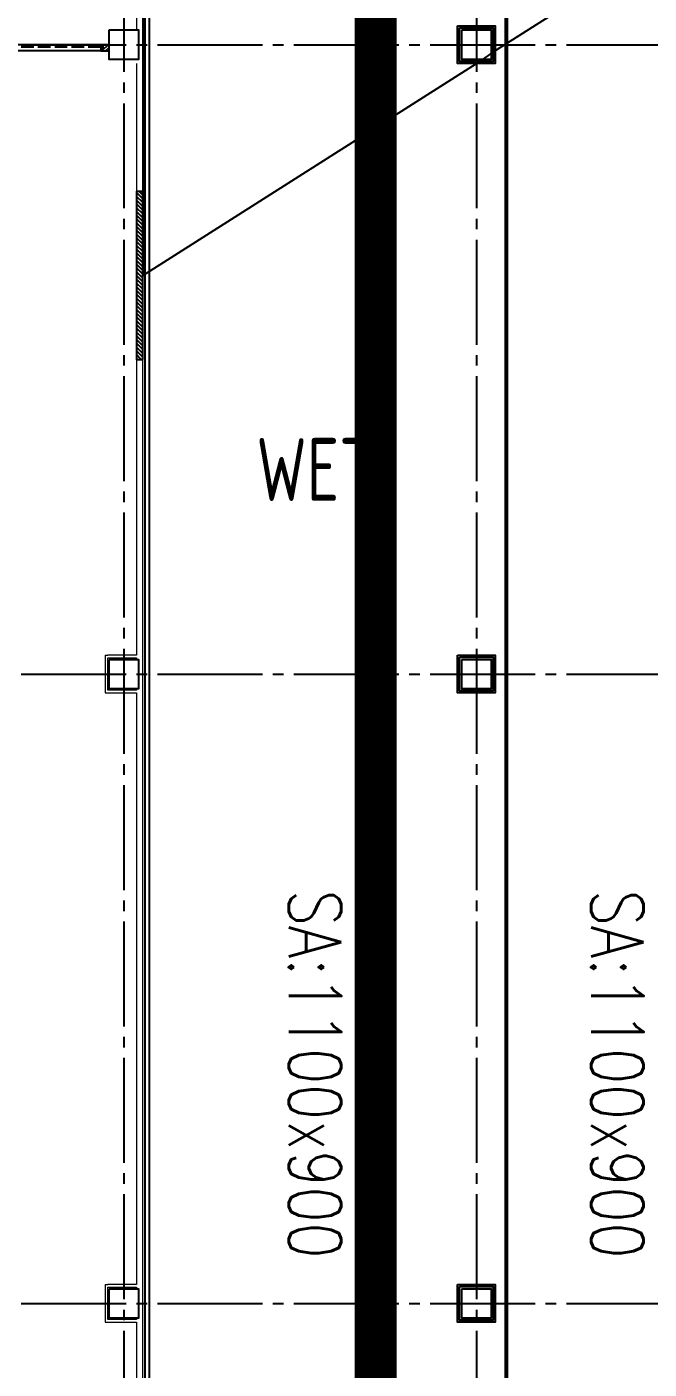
# Model space of a CAD drawing. Extents: x -960 to 27370, y -3283 to 11880.
# Drawn here: x 1569 to 3052, y 4343 to 7542 of the extents above; entities that cross this region are included whole.
import ezdxf
from ezdxf.enums import TextEntityAlignment as Align

# ---------------------------------------------------------------- set-up
doc = ezdxf.new("R2010")
doc.units = 0
doc.header["$LTSCALE"] = 100
doc.linetypes.add('X-S-FAB-L10$0$COL-CEN-LIN', pattern=[3.25, 2.5, -0.25, 0.25, -0.25])
doc.linetypes.add('X-S-FAB-L10$0$HIDDEN', pattern=[0.4, 0.3, -0.1])
for name, color, linetype in [('0-xref', 8, 'Continuous'), ('188K-SM-03-F10-ARCH-PA-Y2257103$0$K-P1S-4.2-單抗', 3, 'Continuous'), ('188K-SM-03-F10-ARCH-PA-Y2257103$0$K-P2D-4.2-雙抗', 30, 'Continuous'), ('188K-SM-03-F10-ARCH-PA-Y2257103$0$K-TXT', 7, 'Continuous'), ('188K-SM-03-F10-ARCH-PA-Y2257103$0$K-岩棉 2hr 7.5-單抗', 230, 'Continuous'), ('188K-SM-07-F15-HVAC-MA DUCT-Y2257103$0$0-MAU-SA', 5, 'Continuous'), ('188K-SM-07-F15-HVAC-MA DUCT-Y2257103$0$01-電力-CSA', 1, 'Continuous'), ('X-S-FAB-L10$0$0-DIM-TXT', 8, 'Continuous'), ('X-S-FAB-L10$0$A-WALL-IN', 8, 'Continuous'), ('X-S-FAB-L10$0$BLOCK', 8, 'Continuous'), ('X-S-FAB-L10$0$CCL', 8, 'X-S-FAB-L10$0$COL-CEN-LIN'), ('X-S-FAB-L10$0$COL-S', 8, 'Continuous'), ('X-S-FAB-L10$0$WALL_188K_IN', 8, 'Continuous'), ('X-S-FAB-L10$0$WIN', 8, 'Continuous'), ('X-S-FAB-L10$0$WIN-S', 8, 'Continuous')]:
    doc.layers.add(name, color=color, linetype=linetype)
doc.styles.add('188K-SM-03-F10-ARCH-PA-Y2257103$0$AA-TXT', font='isocp.shx', dxfattribs={"width": 0.8, "bigfont": 'chineset.shx'})
doc.styles.add('188K-SM-07-F15-HVAC-MA DUCT-Y2257103$0$00-AEX$0$HKEC', font='romans.shx', dxfattribs={"bigfont": 'china.shx'})
doc.styles.add('X-S-FAB-L10$0$CHINA', font='simplex.shx', dxfattribs={"width": 0.75, "bigfont": 'chineset.shx'})
doc.styles.add('X-S-FAB-L10$0$Standard', font='', dxfattribs={"width": 0.8})
doc.styles.add('X-S-FAB-L10$0$TG_NOTE_TEXT', font='simplex.shx', dxfattribs={"width": 0.75, "bigfont": 'chineset.shx'})
doc.styles.get('X-S-FAB-L10$0$Standard').set_extended_font_data('Microsoft JhengHei')

# ---------------------------------------------------------------- blocks, each defined once
blk = doc.blocks.new('X-S-FAB-L10$0$FAB2-L05')
at = {"layer": 'X-S-FAB-L10$0$CCL'}
for p, q in [((-24360, 11005), (-24360, 0)), ((-23520, 11005), (-23520, 0)), ((-26880, 8220), (1210, 8220)), ((-26880, 6720), (1210, 6720)), ((-26880, 5220), (1210, 5220))]:
    blk.add_line(p, q, dxfattribs=at)
at = {"layer": 'X-S-FAB-L10$0$COL-S'}
for points in [[(-24395, 8255), (-24325, 8255), (-24325, 8185), (-24395, 8185)], [(-23555, 8255), (-23485, 8255), (-23485, 8185), (-23555, 8185)], [(-24395, 6755), (-24325, 6755), (-24325, 6685), (-24395, 6685)], [(-23555, 6755), (-23485, 6755), (-23485, 6685), (-23555, 6685)], [(-24395, 5255), (-24325, 5255), (-24325, 5185), (-24395, 5185)], [(-23555, 5255), (-23485, 5255), (-23485, 5185), (-23555, 5185)]]:
    blk.add_lwpolyline(points, close=True, dxfattribs=at)
blk = doc.blocks.new('X-S-FAB-L10')
at = {"layer": 'X-S-FAB-L10$0$WALL_188K_IN'}
h = blk.add_hatch(dxfattribs=at)
h.set_pattern_fill('LINE', color=256, scale=2, angle=45)
h.set_pattern_definition([(45, (1666.6165, 7485), (-4.49013, 4.49013), [])])
h.paths.add_polyline_path([(1750, 7485), (1765, 7485), (1765, 7500), (1750, 7500)])
h = blk.add_hatch(dxfattribs=at)
h.set_pattern_fill('LINE', color=256, scale=2, angle=135)
h.set_pattern_definition([(135, (1845, 7051.6165), (-4.49013, -4.49013), [])])
h.paths.add_polyline_path([(1845, 6750), (1845, 7150), (1830, 7150), (1830, 6750)])
at = {"layer": 'DefPoints'}
blk.add_lwpolyline([(1835, 9035), (1835, 8965), (1765, 8965), (1765, 8303), (1845, 8303), (1845, 6950), (2640, 7455.358), (2655.168, 7465), (2688.193, 7487.708), (4298.193, 8507.708), (5125, 9035), (4285, 9035), (3515, 9035), (3515, 8965), (3445, 8965), (3445, 9035), (2675, 9035), (2675, 8965), (2605, 8965), (2605, 9035)], close=True, dxfattribs=at)
at = {"layer": 'X-S-FAB-L10$0$A-WALL-IN', "lineweight": 0}
for p, q in [((1845, 7150), (1830, 7150)), ((1845, 6750), (1830, 6750))]:
    blk.add_line(p, q, dxfattribs=at)
at = {"layer": 'X-S-FAB-L10$0$A-WALL-IN', "lineweight": 0, "flags": 128}
for points in [[(1845, 7150), (1845, 8303)], [(1830, 8195), (1830, 7535)], [(1830, 7455), (1830, 7150)], [(1830, 6750), (1830, 6045)], [(1845, 2500), (1845, 6750)], [(1755, 6045), (1761.5, 6045)], [(1755, 6045), (1755, 5961.5)], [(1830, 6045), (1761.5, 6045)], [(1761.5, 5961.5), (1761.5, 6038.5)], [(1761.5, 6038.5), (1830, 6038.5)], [(1830, 6038.5), (1830, 6035)], [(1755, 5961.5), (1755, 5955)], [(1755, 5955), (1830, 5955)], [(1830, 5961.5), (1761.5, 5961.5)], [(1830, 5965), (1830, 5961.5)], [(1830, 5955), (1830, 4545)], [(1755, 4545), (1761.5, 4545)], [(1755, 4545), (1755, 4461.5)], [(1830, 4545), (1761.5, 4545)], [(1761.5, 4461.5), (1761.5, 4538.5)], [(1761.5, 4538.5), (1830, 4538.5)], [(1830, 4538.5), (1830, 4535)], [(1755, 4461.5), (1755, 4455)], [(1755, 4455), (1830, 4455)], [(1830, 4461.5), (1761.5, 4461.5)], [(1830, 4465), (1830, 4461.5)], [(1830, 4455), (1830, 3045)]]:
    blk.add_lwpolyline(points, dxfattribs=at)
at = {"layer": 'X-S-FAB-L10$0$COL-S'}
for p, q in [((1765, 7535), (1835, 7535)), ((1765, 7465), (1765, 7535)), ((1835, 7535), (1835, 7465)), ((2605, 7535), (2675, 7535)), ((2605, 7465), (2605, 7535)), ((2675, 7535), (2675, 7465)), ((1835, 7465), (1765, 7465)), ((2675, 7465), (2605, 7465)), ((1765, 6035), (1835, 6035)), ((1765, 5965), (1765, 6035)), ((1835, 6035), (1835, 5965)), ((2605, 6035), (2675, 6035)), ((2605, 5965), (2605, 6035)), ((2675, 6035), (2675, 5965)), ((1835, 5965), (1765, 5965)), ((2675, 5965), (2605, 5965)), ((1765, 4535), (1835, 4535)), ((1765, 4465), (1765, 4535)), ((1835, 4535), (1835, 4465)), ((2605, 4535), (2675, 4535)), ((2605, 4465), (2605, 4535)), ((2675, 4535), (2675, 4465)), ((1835, 4465), (1765, 4465)), ((2675, 4465), (2605, 4465))]:
    blk.add_line(p, q, dxfattribs=at)
at = {"layer": 'X-S-FAB-L10$0$WALL_188K_IN'}
for points in [[(1750, 7485), (1765, 7485), (1765, 7500), (1750, 7500)], [(1845, 6750), (1845, 7150), (1830, 7150), (1830, 6750)]]:
    blk.add_lwpolyline(points, close=True, dxfattribs=at)
at = {"layer": 'X-S-FAB-L10$0$WIN'}
for points in [[(1745, 7500), (1395, 7500)], [(1745, 7485), (1395, 7485)]]:
    blk.add_lwpolyline(points, dxfattribs=at)
at = {"layer": 'X-S-FAB-L10$0$WIN-S', "linetype": 'X-S-FAB-L10$0$HIDDEN'}
blk.add_lwpolyline([(1395, 7495), (1745, 7495)], dxfattribs=at)
at = {"layer": 'X-S-FAB-L10$0$WIN-S'}
blk.add_lwpolyline([(1750, 7500), (1745, 7500), (1745, 7485), (1750, 7485)], close=True, dxfattribs=at)
at = {"layer": 'X-S-FAB-L10$0$BLOCK'}
blk.add_blockref('X-S-FAB-L10$0$FAB2-L05', (26160, -720), dxfattribs=at)
at = {"style": 'X-S-FAB-L10$0$TG_NOTE_TEXT', "width": 0.5, "flags": 1}
for p in [(7463.301, 9020), (18268.251, 8649), (11197.77, 4800.167), (16485.801, 4800.167), (25420.27, 2635), (13360, 320.001, 0), (7463.301, -33.333)]:
    blk.add_attdef('WH', text='', height=20, dxfattribs=at).set_placement(p, align=Align.BOTTOM_LEFT)
at = {"width": 0.5}
for style, p in [('X-S-FAB-L10$0$TG_NOTE_TEXT', (7585, 9020)), ('X-S-FAB-L10$0$TG_NOTE_TEXT', (18389.95, 8649)), ('X-S-FAB-L10$0$TG_NOTE_TEXT', (11117.5, 4813.5)), ('X-S-FAB-L10$0$TG_NOTE_TEXT', (16607.5, 4813.5)), ('X-S-FAB-L10$0$TG_NOTE_TEXT', (25350, 2635)), ('X-S-FAB-L10$0$Standard', (13129.375, 325.001, 0)), ('X-S-FAB-L10$0$TG_NOTE_TEXT', (7585, -20))]:
    blk.add_attdef('DESC', text='', height=10, dxfattribs=dict(at, style=style)).set_placement(p, align=Align.BOTTOM_LEFT)
for tag, style, p in [('TYPE', 'X-S-FAB-L10$0$TG_NOTE_TEXT', (7619.286, 9020)), ('NO', 'X-S-FAB-L10$0$TG_NOTE_TEXT', (7650.095, 9020)), ('TYPE', 'X-S-FAB-L10$0$TG_NOTE_TEXT', (18424.236, 8649)), ('NO', 'X-S-FAB-L10$0$TG_NOTE_TEXT', (18455.045, 8649)), ('NO', 'X-S-FAB-L10$0$TG_NOTE_TEXT', (11088.595, 4813.5)), ('TYPE', 'X-S-FAB-L10$0$TG_NOTE_TEXT', (11151.786, 4813.5)), ('TYPE', 'X-S-FAB-L10$0$TG_NOTE_TEXT', (16641.786, 4813.5)), ('NO', 'X-S-FAB-L10$0$TG_NOTE_TEXT', (16672.595, 4813.5)), ('NO', 'X-S-FAB-L10$0$TG_NOTE_TEXT', (25313, 2635)), ('TYPE', 'X-S-FAB-L10$0$TG_NOTE_TEXT', (25350, 2635)), ('NO', 'X-S-FAB-L10$0$Standard', (13100, 320.001, 0)), ('TYPE', 'X-S-FAB-L10$0$Standard', (13129.375, 320.001, 0)), ('TYPE', 'X-S-FAB-L10$0$TG_NOTE_TEXT', (7619.286, -20)), ('NO', 'X-S-FAB-L10$0$TG_NOTE_TEXT', (7650.095, -20))]:
    blk.add_attdef(tag, text='', height=10, dxfattribs=dict(at, style=style)).set_placement(p, align=Align.BOTTOM_RIGHT)
at = {"style": 'X-S-FAB-L10$0$TG_NOTE_TEXT', "width": 0.5, "flags": 1}
for rotation, p in [(180, (43, 7480)), (180, (943, 7480)), (90, (24310, 3717.77)), (270, (17080, 1711.699))]:
    blk.add_attdef('WH', text='', height=20, rotation=rotation, dxfattribs=at).set_placement(p, align=Align.BOTTOM_LEFT)
at = {"width": 0.5}
for rotation, style, p in [(180, 'X-S-FAB-L10$0$Standard', (317.625, 7480)), (180, 'X-S-FAB-L10$0$Standard', (1217.625, 7480)), (90, 'X-S-FAB-L10$0$TG_NOTE_TEXT', (24310, 3647.5)), (270, 'X-S-FAB-L10$0$TG_NOTE_TEXT', (17080, 1605))]:
    blk.add_attdef('DESC', text='', height=10, rotation=rotation, dxfattribs=dict(at, style=style)).set_placement(p, align=Align.BOTTOM_LEFT)
for tag, rotation, style, p in [('TYPE', 180, 'X-S-FAB-L10$0$Standard', (317.625, 7480)), ('NO', 180, 'X-S-FAB-L10$0$Standard', (347, 7480)), ('TYPE', 180, 'X-S-FAB-L10$0$Standard', (1217.625, 7480)), ('NO', 180, 'X-S-FAB-L10$0$Standard', (1247, 7480)), ('TYPE', 90, 'X-S-FAB-L10$0$TG_NOTE_TEXT', (24310, 3647.5)), ('NO', 90, 'X-S-FAB-L10$0$TG_NOTE_TEXT', (24310, 3610.5)), ('TYPE', 270, 'X-S-FAB-L10$0$TG_NOTE_TEXT', (17080, 1605)), ('NO', 270, 'X-S-FAB-L10$0$TG_NOTE_TEXT', (17080, 1573))]:
    blk.add_attdef(tag, text='', height=10, rotation=rotation, dxfattribs=dict(at, style=style)).set_placement(p, align=Align.BOTTOM_RIGHT)
at = {"layer": 'X-S-FAB-L10$0$0-DIM-TXT', "style": 'X-S-FAB-L10$0$CHINA', "width": 0.75}
for p in [(667.414, 7855.1, -2689.4), (22627.353, 6728.814), (25644.722, 6728.814), (24778.787, 5569.051), (1118.252, 4980), (417.801, 4594.623), (23874.84, 4355), (22927.43, 4330.122), (23749.869, 3901.367), (417.801, 3765.236), (1118.252, 3730), (417.801, 3115.79), (536.882, 2227.832), (16908.994, 1782.652), (888.445, 880.466), (16977.43, 750), (18878.841, 750), (25641.221, 553.233), (21364.03, 526.894)]:
    blk.add_attdef('HIG', text='', height=80, dxfattribs=at).set_placement(p, align=Align.MIDDLE_LEFT)
blk = doc.blocks.new('188K-SM-03-F10-ARCH-PA-Y2257103')
at = {"layer": '188K-SM-03-F10-ARCH-PA-Y2257103$0$K-P1S-4.2-單抗'}
for points in [[(2595, 7545), (2685, 7545), (2685, 7455), (2595, 7455)], [(2600, 7540), (2680, 7540), (2680, 7460), (2600, 7460)], [(2595, 6045), (2685, 6045), (2685, 5955), (2595, 5955)], [(2600, 6040), (2680, 6040), (2680, 5960), (2600, 5960)], [(2595, 4545), (2685, 4545), (2685, 4455), (2595, 4455)], [(2600, 4540), (2680, 4540), (2680, 4460), (2600, 4460)]]:
    blk.add_lwpolyline(points, close=True, dxfattribs=at)
at = {"layer": '188K-SM-03-F10-ARCH-PA-Y2257103$0$K-P2D-4.2-雙抗'}
for p, q in [((2709, 3474.7), (2709, 8295)), ((2714, 3474.7), (2714, 8295))]:
    blk.add_line(p, q, dxfattribs=at)
at = {"layer": '188K-SM-03-F10-ARCH-PA-Y2257103$0$K-岩棉 2hr 7.5-單抗'}
for p, q in [((1860, 8318, 0), (1860, 310, 0)), ((1850, 8308, 0), (1850, 310))]:
    blk.add_line(p, q, dxfattribs=at)
at = {"layer": '188K-SM-03-F10-ARCH-PA-Y2257103$0$K-TXT', "style": '188K-SM-03-F10-ARCH-PA-Y2257103$0$AA-TXT', "width": 0.8}
blk.add_text('WET', height=150, dxfattribs=at).set_placement((2256.6, 6487.5), align=Align.MIDDLE_CENTER)
blk = doc.blocks.new('188K-SM-07-F15-HVAC-MA DUCT-Y2257103')
at = {"layer": '188K-SM-07-F15-HVAC-MA DUCT-Y2257103$0$0-MAU-SA', "color": 5, "linetype": 'ByBlock', "const_width": 100}
blk.add_lwpolyline([(2948.2, -417.2), (2948.2, 668.6), (2400, 668.6), (2400, 8843.7), (2400, 8843.7)], dxfattribs=at)
at = {"layer": '188K-SM-07-F15-HVAC-MA DUCT-Y2257103$0$01-電力-CSA', "ltscale": 1000, "style": '188K-SM-07-F15-HVAC-MA DUCT-Y2257103$0$00-AEX$0$HKEC', "width": 0.8}
for p in [(2155.4, 5485.6), (2875.7, 5485.6)]:
    blk.add_text('SA:1100x900', height=125, rotation=270, dxfattribs=at).set_placement(p, align=Align.BOTTOM_LEFT)

msp = doc.modelspace()

# ---------------------------------------------------------------- block references
msp.add_blockref('188K-SM-07-F15-HVAC-MA DUCT-Y2257103', (0, 0))
at = {"layer": '0-xref'}
for name in ['X-S-FAB-L10', '188K-SM-03-F10-ARCH-PA-Y2257103']:
    msp.add_blockref(name, (0, 0), dxfattribs=at)

doc.saveas('drawing.dxf')
